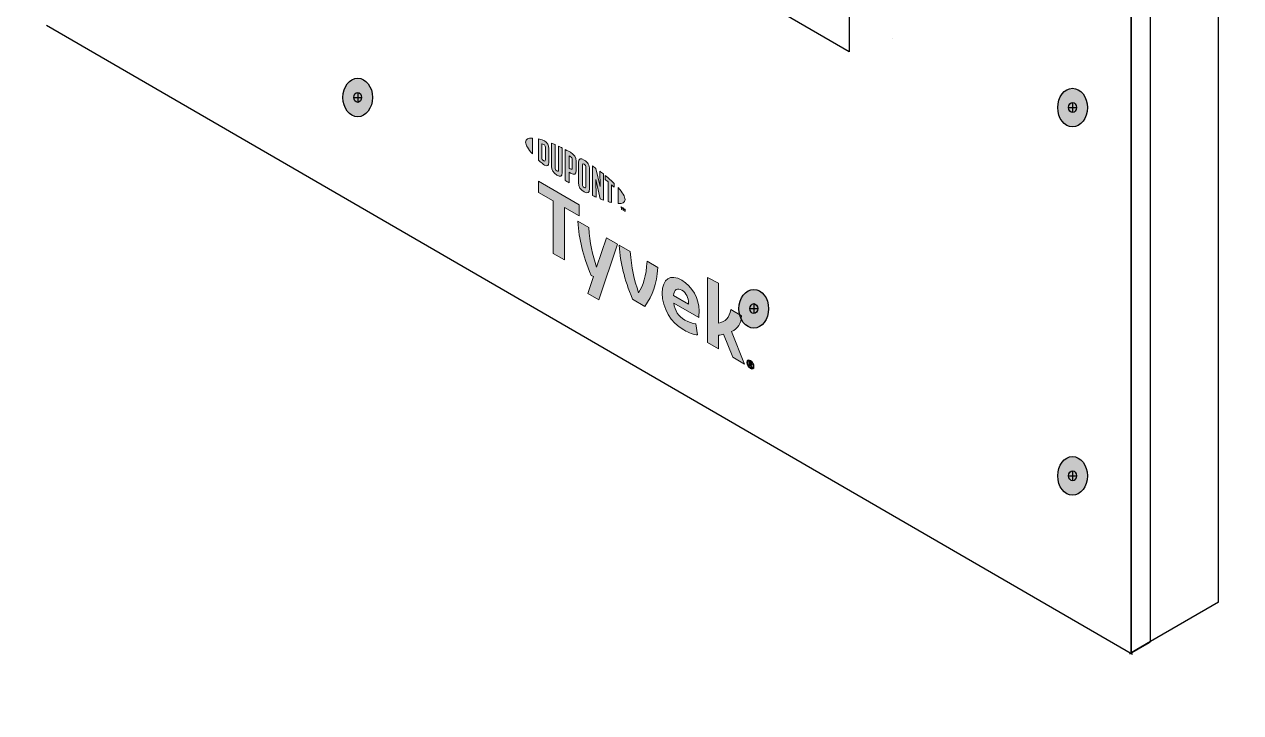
# Model space of a CAD drawing. Header units: inches. Extents: x -20.7 to 76.3, y -55.2 to 19.1.
# Drawn here: x 53.668 to 57.85, y -41.094 to -38.729 of the extents above; entities that cross this region are included whole.
import ezdxf

# ---------------------------------------------------------------- set-up
doc = ezdxf.new("R2010")
doc.units = ezdxf.units.IN
doc.header["$MEASUREMENT"] = 0
for name, color, linetype, lineweight in [('G-ANNO-TTLB', 7, 'Continuous', 0), ('LOGOS', 7, 'Continuous', 0), ('TYVEK', 7, 'Continuous', 0), ('wall scratch', 7, 'Continuous', 0)]:
    doc.layers.add(name, color=color, linetype=linetype, lineweight=lineweight)

# ---------------------------------------------------------------- blocks, each defined once
blk = doc.blocks.new('Block_252')
at = {"layer": 'TYVEK', "color": 2, "lineweight": 25, "true_color": 0xffff00}
for points in [[(55.0592, -35.3996)], [(55.0592, -39.5858)]]:
    blk.add_lwpolyline(points, dxfattribs=at)
blk = doc.blocks.new('Block_253')
at = {"layer": 'TYVEK', "color": 1, "lineweight": 25, "true_color": 0xff0000}
for points in [[(55.062, -35.0649)], [(55.062, -39.5818)]]:
    blk.add_lwpolyline(points, dxfattribs=at)
blk = doc.blocks.new('Block_286')
at = {"layer": 'TYVEK', "color": 4, "lineweight": 25, "true_color": 0x00ffff}
blk.add_line((56.6526, -38.7773), (56.6526, -38.7773), dxfattribs=at)
for points in [[(55.0675, -37.127)], [(56.2152, -38.5301), (55.0675, -37.8815), (55.0675, -37.8815)], [(56.2122, -38.1895)]]:
    blk.add_lwpolyline(points, dxfattribs=at)
blk = doc.blocks.new('Block_647')
at = {"layer": 'LOGOS', "true_color": 0x848484, "transparency": 33554687}
h = blk.add_hatch(color=252, dxfattribs=at)
h.dxf.hatch_style = 2
edge = h.paths.add_edge_path()
edge.add_spline(control_points=[(55.3914, -39.1334), (55.3914, -39.1435), (55.3999, -39.1578), (55.4147, -39.1744), (55.4147, -39.1744), (55.4147, -39.1196), (55.4147, -39.1196), (55.3999, -39.1191), (55.3914, -39.1235), (55.3914, -39.1334)], knot_values=[0, 0, 0, 0, 1, 1, 1, 2, 2, 2, 3, 3, 3, 3], degree=3, periodic=0)
h = blk.add_hatch(color=252, dxfattribs=at)
h.dxf.hatch_style = 2
edge = h.paths.add_edge_path()
edge.add_spline(control_points=[(55.4592, -39.195), (55.4592, -39.1992), (55.457, -39.1993), (55.4544, -39.1978), (55.4523, -39.1966), (55.4492, -39.1939), (55.4466, -39.1916), (55.4466, -39.1916), (55.4466, -39.1393), (55.4466, -39.1393), (55.4492, -39.14), (55.4523, -39.1409), (55.4544, -39.1421), (55.457, -39.1436), (55.4592, -39.1463), (55.4592, -39.1505), (55.4592, -39.1505), (55.4592, -39.195), (55.4592, -39.195)], knot_values=[0, 0, 0, 0, 1, 1, 1, 2, 2, 2, 3, 3, 3, 4, 4, 4, 5, 5, 5, 6, 6, 6, 6], degree=3, periodic=0)
edge = h.paths.add_edge_path()
edge.add_spline(control_points=[(55.4561, -39.1294), (55.452, -39.127), (55.446, -39.125), (55.4352, -39.1226), (55.4352, -39.1226), (55.4352, -39.1952), (55.4352, -39.1952), (55.4447, -39.2039), (55.452, -39.2101), (55.4561, -39.2125), (55.4656, -39.218), (55.471, -39.2144), (55.471, -39.2036), (55.471, -39.2036), (55.471, -39.1555), (55.471, -39.1555), (55.471, -39.1447), (55.4656, -39.1349), (55.4561, -39.1294)], knot_values=[0, 0, 0, 0, 1, 1, 1, 2, 2, 2, 3, 3, 3, 4, 4, 4, 5, 5, 5, 6, 6, 6, 6], degree=3, periodic=0)
h = blk.add_hatch(color=252, dxfattribs=at)
h.dxf.hatch_style = 2
edge = h.paths.add_edge_path()
edge.add_spline(control_points=[(55.5042, -39.2295), (55.5042, -39.2337), (55.503, -39.2356), (55.4984, -39.2323), (55.4939, -39.2291), (55.4927, -39.2262), (55.4927, -39.2213), (55.4927, -39.2213), (55.4927, -39.1423), (55.4927, -39.1423), (55.4897, -39.1409), (55.4831, -39.1382), (55.4802, -39.137), (55.4802, -39.137), (55.4802, -39.2169), (55.4802, -39.2169), (55.4802, -39.2296), (55.4856, -39.2377), (55.4984, -39.2467), (55.5101, -39.255), (55.5173, -39.2524), (55.5173, -39.2382), (55.5173, -39.2382), (55.5173, -39.1539), (55.5173, -39.1539), (55.5148, -39.1526), (55.5068, -39.1488), (55.5042, -39.1476), (55.5042, -39.1476), (55.5042, -39.2295), (55.5042, -39.2295)], knot_values=[0, 0, 0, 0, 1, 1, 1, 2, 2, 2, 3, 3, 3, 4, 4, 4, 5, 5, 5, 6, 6, 6, 7, 7, 7, 8, 8, 8, 9, 9, 9, 10, 10, 10, 10], degree=3, periodic=0)
h = blk.add_hatch(color=252, dxfattribs=at)
h.dxf.hatch_style = 2
edge = h.paths.add_edge_path()
edge.add_spline(control_points=[(55.5517, -39.2222), (55.5517, -39.2268), (55.5503, -39.2283), (55.545, -39.2252), (55.545, -39.2252), (55.5405, -39.2226), (55.5405, -39.2226), (55.5405, -39.2226), (55.5405, -39.1807), (55.5405, -39.1807), (55.5425, -39.1817), (55.5436, -39.1823), (55.5448, -39.183), (55.5505, -39.1863), (55.5517, -39.1895), (55.5517, -39.1942), (55.5517, -39.1942), (55.5517, -39.2222), (55.5517, -39.2222)], knot_values=[0, 0, 0, 0, 1, 1, 1, 2, 2, 2, 3, 3, 3, 4, 4, 4, 5, 5, 5, 6, 6, 6, 6], degree=3, periodic=0)
edge = h.paths.add_edge_path()
edge.add_spline(control_points=[(55.5456, -39.1686), (55.5433, -39.1673), (55.535, -39.1629), (55.5274, -39.159), (55.5274, -39.159), (55.5274, -39.2653), (55.5274, -39.2653), (55.53, -39.2669), (55.5368, -39.2713), (55.5405, -39.2735), (55.5405, -39.2735), (55.5405, -39.2374), (55.5405, -39.2374), (55.5405, -39.2374), (55.5456, -39.2403), (55.5456, -39.2403), (55.5592, -39.2482), (55.5649, -39.2444), (55.5649, -39.2309), (55.5649, -39.2309), (55.5649, -39.1996), (55.5649, -39.1996), (55.5649, -39.1864), (55.5585, -39.1761), (55.5456, -39.1686)], knot_values=[0, 0, 0, 0, 1, 1, 1, 2, 2, 2, 3, 3, 3, 4, 4, 4, 5, 5, 5, 6, 6, 6, 7, 7, 7, 8, 8, 8, 8], degree=3, periodic=0)
h = blk.add_hatch(color=252, dxfattribs=at)
h.dxf.hatch_style = 2
edge = h.paths.add_edge_path()
edge.add_spline(control_points=[(55.5983, -39.2862), (55.5983, -39.2904), (55.597, -39.2919), (55.5924, -39.2893), (55.5877, -39.2868), (55.5864, -39.2837), (55.5864, -39.2793), (55.5864, -39.2793), (55.5864, -39.2131), (55.5864, -39.2131), (55.5864, -39.2087), (55.5877, -39.207), (55.5924, -39.2099), (55.597, -39.2128), (55.5983, -39.2157), (55.5983, -39.2199), (55.5983, -39.2199), (55.5983, -39.2862), (55.5983, -39.2862)], knot_values=[0, 0, 0, 0, 1, 1, 1, 2, 2, 2, 3, 3, 3, 4, 4, 4, 5, 5, 5, 6, 6, 6, 6], degree=3, periodic=0)
edge = h.paths.add_edge_path()
edge.add_spline(control_points=[(55.5924, -39.1951), (55.5804, -39.1874), (55.5732, -39.1894), (55.5732, -39.2034), (55.5732, -39.2034), (55.5732, -39.2729), (55.5732, -39.2729), (55.5732, -39.2877), (55.5797, -39.2976), (55.5924, -39.3043), (55.6049, -39.3109), (55.6114, -39.3092), (55.6114, -39.2935), (55.6114, -39.2935), (55.6114, -39.2271), (55.6114, -39.2271), (55.6114, -39.2121), (55.6055, -39.2034), (55.5924, -39.1951)], knot_values=[0, 0, 0, 0, 1, 1, 1, 2, 2, 2, 3, 3, 3, 4, 4, 4, 5, 5, 5, 6, 6, 6, 6], degree=3, periodic=0)
h = blk.add_hatch(color=252, dxfattribs=at)
h.dxf.hatch_style = 2
edge = h.paths.add_edge_path()
edge.add_spline(control_points=[(55.6476, -39.2861), (55.6476, -39.2861), (55.6331, -39.2237), (55.6331, -39.2237), (55.6292, -39.2209), (55.6245, -39.2175), (55.6208, -39.215), (55.6208, -39.215), (55.6208, -39.317), (55.6208, -39.317), (55.6234, -39.3183), (55.6299, -39.3212), (55.6333, -39.3226), (55.6333, -39.3226), (55.6323, -39.2619), (55.6323, -39.2619), (55.6323, -39.2619), (55.6476, -39.3285), (55.6476, -39.3285), (55.6508, -39.3298), (55.6556, -39.3316), (55.6587, -39.3327), (55.6587, -39.3327), (55.6587, -39.2431), (55.6587, -39.2431), (55.6555, -39.2405), (55.6495, -39.2359), (55.6467, -39.2338), (55.6467, -39.2338), (55.6476, -39.2861), (55.6476, -39.2861)], knot_values=[0, 0, 0, 0, 1, 1, 1, 2, 2, 2, 3, 3, 3, 4, 4, 4, 5, 5, 5, 6, 6, 6, 7, 7, 7, 8, 8, 8, 9, 9, 9, 10, 10, 10, 10], degree=3, periodic=0)
h = blk.add_hatch(color=252, dxfattribs=at)
h.dxf.hatch_style = 2
edge = h.paths.add_edge_path()
edge.add_spline(control_points=[(55.6652, -39.2625), (55.6684, -39.265), (55.6716, -39.2676), (55.6747, -39.2702), (55.6747, -39.2702), (55.6747, -39.338), (55.6747, -39.338), (55.6775, -39.3389), (55.6828, -39.3403), (55.6863, -39.3412), (55.6863, -39.3412), (55.6863, -39.2801), (55.6863, -39.2801), (55.6897, -39.2831), (55.6929, -39.2859), (55.6958, -39.2886), (55.6958, -39.2886), (55.6958, -39.2755), (55.6958, -39.2755), (55.6866, -39.2665), (55.6767, -39.2578), (55.6652, -39.2483), (55.6652, -39.2483), (55.6652, -39.2625), (55.6652, -39.2625)], knot_values=[0, 0, 0, 0, 1, 1, 1, 2, 2, 2, 3, 3, 3, 4, 4, 4, 5, 5, 5, 6, 6, 6, 7, 7, 7, 8, 8, 8, 8], degree=3, periodic=0)
h = blk.add_hatch(color=252, dxfattribs=at)
h.dxf.hatch_style = 2
edge = h.paths.add_edge_path()
edge.add_spline(control_points=[(55.7331, -39.3307), (55.7331, -39.3408), (55.7246, -39.3453), (55.7098, -39.3448), (55.7098, -39.3448), (55.7098, -39.29), (55.7098, -39.29), (55.7246, -39.3066), (55.7331, -39.3208), (55.7331, -39.3307)], knot_values=[0, 0, 0, 0, 1, 1, 1, 2, 2, 2, 3, 3, 3, 3], degree=3, periodic=0)
h = blk.add_hatch(color=252, dxfattribs=at)
h.dxf.hatch_style = 2
edge = h.paths.add_edge_path()
edge.add_spline(control_points=[(55.7262, -39.3597), (55.7262, -39.3597), (55.7276, -39.3605), (55.7276, -39.3605), (55.7276, -39.3605), (55.7297, -39.3655), (55.7297, -39.3655), (55.7297, -39.3655), (55.7318, -39.3629), (55.7318, -39.3629), (55.7318, -39.3629), (55.7331, -39.3637), (55.7331, -39.3637), (55.7331, -39.3637), (55.7331, -39.3716), (55.7331, -39.3716), (55.7331, -39.3716), (55.7319, -39.3709), (55.7319, -39.3709), (55.7319, -39.3709), (55.7319, -39.3652), (55.7319, -39.3652), (55.7319, -39.3652), (55.7297, -39.3678), (55.7297, -39.3678), (55.7297, -39.3678), (55.7296, -39.3677), (55.7296, -39.3677), (55.7296, -39.3677), (55.7275, -39.3627), (55.7275, -39.3627), (55.7275, -39.3627), (55.7275, -39.3683), (55.7275, -39.3683), (55.7275, -39.3683), (55.7262, -39.3676), (55.7262, -39.3676), (55.7262, -39.3676), (55.7262, -39.3597), (55.7262, -39.3597)], knot_values=[0, 0, 0, 0, 1, 1, 1, 2, 2, 2, 3, 3, 3, 4, 4, 4, 5, 5, 5, 6, 6, 6, 7, 7, 7, 8, 8, 8, 9, 9, 9, 10, 10, 10, 11, 11, 11, 12, 12, 12, 13, 13, 13, 13], degree=3, periodic=0)
edge = h.paths.add_edge_path()
edge.add_spline(control_points=[(55.7213, -39.3582), (55.7213, -39.3582), (55.7192, -39.357), (55.7192, -39.357), (55.7192, -39.357), (55.7192, -39.3556), (55.7192, -39.3556), (55.7192, -39.3556), (55.7247, -39.3589), (55.7247, -39.3589), (55.7247, -39.3589), (55.7247, -39.3602), (55.7247, -39.3602), (55.7247, -39.3602), (55.7226, -39.359), (55.7226, -39.359), (55.7226, -39.359), (55.7226, -39.3655), (55.7226, -39.3655), (55.7226, -39.3655), (55.7213, -39.3648), (55.7213, -39.3648), (55.7213, -39.3648), (55.7213, -39.3582), (55.7213, -39.3582)], knot_values=[0, 0, 0, 0, 1, 1, 1, 2, 2, 2, 3, 3, 3, 4, 4, 4, 5, 5, 5, 6, 6, 6, 7, 7, 7, 8, 8, 8, 8], degree=3, periodic=0)
at = {"layer": 'LOGOS'}
for points, knots in [([(55.3914, -39.1334), (55.3914, -39.1435), (55.3999, -39.1578), (55.4147, -39.1744), (55.4147, -39.1744), (55.4147, -39.1196), (55.4147, -39.1196), (55.3999, -39.1191), (55.3914, -39.1235), (55.3914, -39.1334)], [0, 0, 0, 0, 1, 1, 1, 2, 2, 2, 3, 3, 3, 3]), ([(55.4561, -39.1294), (55.452, -39.127), (55.446, -39.125), (55.4352, -39.1226), (55.4352, -39.1226), (55.4352, -39.1952), (55.4352, -39.1952), (55.4447, -39.2039), (55.452, -39.2101), (55.4561, -39.2125), (55.4656, -39.218), (55.471, -39.2144), (55.471, -39.2036), (55.471, -39.2036), (55.471, -39.1555), (55.471, -39.1555), (55.471, -39.1447), (55.4656, -39.1349), (55.4561, -39.1294)], [0, 0, 0, 0, 1, 1, 1, 2, 2, 2, 3, 3, 3, 4, 4, 4, 5, 5, 5, 6, 6, 6, 6]), ([(55.5042, -39.2295), (55.5042, -39.2337), (55.503, -39.2356), (55.4984, -39.2323), (55.4939, -39.2291), (55.4927, -39.2262), (55.4927, -39.2213), (55.4927, -39.2213), (55.4927, -39.1423), (55.4927, -39.1423), (55.4897, -39.1409), (55.4831, -39.1382), (55.4802, -39.137), (55.4802, -39.137), (55.4802, -39.2169), (55.4802, -39.2169), (55.4802, -39.2296), (55.4856, -39.2377), (55.4984, -39.2467), (55.5101, -39.255), (55.5173, -39.2524), (55.5173, -39.2382), (55.5173, -39.2382), (55.5173, -39.1539), (55.5173, -39.1539), (55.5148, -39.1526), (55.5068, -39.1488), (55.5042, -39.1476), (55.5042, -39.1476), (55.5042, -39.2295), (55.5042, -39.2295)], [0, 0, 0, 0, 1, 1, 1, 2, 2, 2, 3, 3, 3, 4, 4, 4, 5, 5, 5, 6, 6, 6, 7, 7, 7, 8, 8, 8, 9, 9, 9, 10, 10, 10, 10]), ([(55.4592, -39.195), (55.4592, -39.1992), (55.457, -39.1993), (55.4544, -39.1978), (55.4523, -39.1966), (55.4492, -39.1939), (55.4466, -39.1916), (55.4466, -39.1916), (55.4466, -39.1393), (55.4466, -39.1393), (55.4492, -39.14), (55.4523, -39.1409), (55.4544, -39.1421), (55.457, -39.1436), (55.4592, -39.1463), (55.4592, -39.1505), (55.4592, -39.1505), (55.4592, -39.195), (55.4592, -39.195)], [0, 0, 0, 0, 1, 1, 1, 2, 2, 2, 3, 3, 3, 4, 4, 4, 5, 5, 5, 6, 6, 6, 6]), ([(55.5456, -39.1686), (55.5433, -39.1673), (55.535, -39.1629), (55.5274, -39.159), (55.5274, -39.159), (55.5274, -39.2653), (55.5274, -39.2653), (55.53, -39.2669), (55.5368, -39.2713), (55.5405, -39.2735), (55.5405, -39.2735), (55.5405, -39.2374), (55.5405, -39.2374), (55.5405, -39.2374), (55.5456, -39.2403), (55.5456, -39.2403), (55.5592, -39.2482), (55.5649, -39.2444), (55.5649, -39.2309), (55.5649, -39.2309), (55.5649, -39.1996), (55.5649, -39.1996), (55.5649, -39.1864), (55.5585, -39.1761), (55.5456, -39.1686)], [0, 0, 0, 0, 1, 1, 1, 2, 2, 2, 3, 3, 3, 4, 4, 4, 5, 5, 5, 6, 6, 6, 7, 7, 7, 8, 8, 8, 8]), ([(55.5517, -39.2222), (55.5517, -39.2268), (55.5503, -39.2283), (55.545, -39.2252), (55.545, -39.2252), (55.5405, -39.2226), (55.5405, -39.2226), (55.5405, -39.2226), (55.5405, -39.1807), (55.5405, -39.1807), (55.5425, -39.1817), (55.5436, -39.1823), (55.5448, -39.183), (55.5505, -39.1863), (55.5517, -39.1895), (55.5517, -39.1942), (55.5517, -39.1942), (55.5517, -39.2222), (55.5517, -39.2222)], [0, 0, 0, 0, 1, 1, 1, 2, 2, 2, 3, 3, 3, 4, 4, 4, 5, 5, 5, 6, 6, 6, 6]), ([(55.5924, -39.1951), (55.5804, -39.1874), (55.5732, -39.1894), (55.5732, -39.2034), (55.5732, -39.2034), (55.5732, -39.2729), (55.5732, -39.2729), (55.5732, -39.2877), (55.5797, -39.2976), (55.5924, -39.3043), (55.6049, -39.3109), (55.6114, -39.3092), (55.6114, -39.2935), (55.6114, -39.2935), (55.6114, -39.2271), (55.6114, -39.2271), (55.6114, -39.2121), (55.6055, -39.2034), (55.5924, -39.1951)], [0, 0, 0, 0, 1, 1, 1, 2, 2, 2, 3, 3, 3, 4, 4, 4, 5, 5, 5, 6, 6, 6, 6]), ([(55.5983, -39.2862), (55.5983, -39.2904), (55.597, -39.2919), (55.5924, -39.2893), (55.5877, -39.2868), (55.5864, -39.2837), (55.5864, -39.2793), (55.5864, -39.2793), (55.5864, -39.2131), (55.5864, -39.2131), (55.5864, -39.2087), (55.5877, -39.207), (55.5924, -39.2099), (55.597, -39.2128), (55.5983, -39.2157), (55.5983, -39.2199), (55.5983, -39.2199), (55.5983, -39.2862), (55.5983, -39.2862)], [0, 0, 0, 0, 1, 1, 1, 2, 2, 2, 3, 3, 3, 4, 4, 4, 5, 5, 5, 6, 6, 6, 6]), ([(55.6476, -39.2861), (55.6476, -39.2861), (55.6331, -39.2237), (55.6331, -39.2237), (55.6292, -39.2209), (55.6245, -39.2175), (55.6208, -39.215), (55.6208, -39.215), (55.6208, -39.317), (55.6208, -39.317), (55.6234, -39.3183), (55.6299, -39.3212), (55.6333, -39.3226), (55.6333, -39.3226), (55.6323, -39.2619), (55.6323, -39.2619), (55.6323, -39.2619), (55.6476, -39.3285), (55.6476, -39.3285), (55.6508, -39.3298), (55.6556, -39.3316), (55.6587, -39.3327), (55.6587, -39.3327), (55.6587, -39.2431), (55.6587, -39.2431), (55.6555, -39.2405), (55.6495, -39.2359), (55.6467, -39.2338), (55.6467, -39.2338), (55.6476, -39.2861), (55.6476, -39.2861)], [0, 0, 0, 0, 1, 1, 1, 2, 2, 2, 3, 3, 3, 4, 4, 4, 5, 5, 5, 6, 6, 6, 7, 7, 7, 8, 8, 8, 9, 9, 9, 10, 10, 10, 10]), ([(55.6652, -39.2625), (55.6684, -39.265), (55.6716, -39.2676), (55.6747, -39.2702), (55.6747, -39.2702), (55.6747, -39.338), (55.6747, -39.338), (55.6775, -39.3389), (55.6828, -39.3403), (55.6863, -39.3412), (55.6863, -39.3412), (55.6863, -39.2801), (55.6863, -39.2801), (55.6897, -39.2831), (55.6929, -39.2859), (55.6958, -39.2886), (55.6958, -39.2886), (55.6958, -39.2755), (55.6958, -39.2755), (55.6866, -39.2665), (55.6767, -39.2578), (55.6652, -39.2483), (55.6652, -39.2483), (55.6652, -39.2625), (55.6652, -39.2625)], [0, 0, 0, 0, 1, 1, 1, 2, 2, 2, 3, 3, 3, 4, 4, 4, 5, 5, 5, 6, 6, 6, 7, 7, 7, 8, 8, 8, 8]), ([(55.7331, -39.3307), (55.7331, -39.3408), (55.7246, -39.3453), (55.7098, -39.3448), (55.7098, -39.3448), (55.7098, -39.29), (55.7098, -39.29), (55.7246, -39.3066), (55.7331, -39.3208), (55.7331, -39.3307)], [0, 0, 0, 0, 1, 1, 1, 2, 2, 2, 3, 3, 3, 3]), ([(55.7213, -39.3582), (55.7213, -39.3582), (55.7192, -39.357), (55.7192, -39.357), (55.7192, -39.357), (55.7192, -39.3556), (55.7192, -39.3556), (55.7192, -39.3556), (55.7247, -39.3589), (55.7247, -39.3589), (55.7247, -39.3589), (55.7247, -39.3602), (55.7247, -39.3602), (55.7247, -39.3602), (55.7226, -39.359), (55.7226, -39.359), (55.7226, -39.359), (55.7226, -39.3655), (55.7226, -39.3655), (55.7226, -39.3655), (55.7213, -39.3648), (55.7213, -39.3648), (55.7213, -39.3648), (55.7213, -39.3582), (55.7213, -39.3582)], [0, 0, 0, 0, 1, 1, 1, 2, 2, 2, 3, 3, 3, 4, 4, 4, 5, 5, 5, 6, 6, 6, 7, 7, 7, 8, 8, 8, 8]), ([(55.7262, -39.3597), (55.7262, -39.3597), (55.7276, -39.3605), (55.7276, -39.3605), (55.7276, -39.3605), (55.7297, -39.3655), (55.7297, -39.3655), (55.7297, -39.3655), (55.7318, -39.3629), (55.7318, -39.3629), (55.7318, -39.3629), (55.7331, -39.3637), (55.7331, -39.3637), (55.7331, -39.3637), (55.7331, -39.3716), (55.7331, -39.3716), (55.7331, -39.3716), (55.7319, -39.3709), (55.7319, -39.3709), (55.7319, -39.3709), (55.7319, -39.3652), (55.7319, -39.3652), (55.7319, -39.3652), (55.7297, -39.3678), (55.7297, -39.3678), (55.7297, -39.3678), (55.7296, -39.3677), (55.7296, -39.3677), (55.7296, -39.3677), (55.7275, -39.3627), (55.7275, -39.3627), (55.7275, -39.3627), (55.7275, -39.3683), (55.7275, -39.3683), (55.7275, -39.3683), (55.7262, -39.3676), (55.7262, -39.3676), (55.7262, -39.3676), (55.7262, -39.3597), (55.7262, -39.3597)], [0, 0, 0, 0, 1, 1, 1, 2, 2, 2, 3, 3, 3, 4, 4, 4, 5, 5, 5, 6, 6, 6, 7, 7, 7, 8, 8, 8, 9, 9, 9, 10, 10, 10, 11, 11, 11, 12, 12, 12, 13, 13, 13, 13])]:
    blk.add_open_spline(points, degree=3, knots=knots, dxfattribs=at)
blk = doc.blocks.new('Block_651')
at = {"layer": 'LOGOS', "true_color": 0x848484, "transparency": 33554687}
h = blk.add_hatch(color=252, dxfattribs=at)
h.dxf.hatch_style = 2
h.paths.add_polyline_path([(55.5755, -39.3492), (55.4352, -39.2682), (55.4352, -39.3063), (55.4859, -39.3355), (55.4859, -39.516), (55.5248, -39.5385), (55.5248, -39.358), (55.5755, -39.3873)])
h = blk.add_hatch(color=252, dxfattribs=at)
h.dxf.hatch_style = 2
edge = h.paths.add_edge_path()
edge.add_spline(control_points=[(55.8087, -39.5428), (55.8062, -39.5948), (55.7959, -39.6251), (55.7798, -39.6511), (55.7643, -39.6068), (55.7542, -39.5648), (55.7512, -39.5097), (55.7512, -39.5097), (55.7133, -39.4878), (55.7133, -39.4878), (55.7174, -39.5529), (55.7297, -39.6003), (55.7591, -39.6738), (55.7591, -39.6738), (55.8008, -39.6979), (55.8008, -39.6979), (55.8291, -39.6577), (55.8408, -39.6242), (55.8463, -39.5646), (55.8463, -39.5646), (55.8087, -39.5428), (55.8087, -39.5428)], knot_values=[0, 0, 0, 0, 1, 1, 1, 2, 2, 2, 3, 3, 3, 4, 4, 4, 5, 5, 5, 6, 6, 6, 7, 7, 7, 7], degree=3, periodic=0)
h = blk.add_hatch(color=252, dxfattribs=at)
h.dxf.hatch_style = 2
edge = h.paths.add_edge_path()
edge.add_spline(control_points=[(55.8999, -39.6602), (55.8999, -39.6602), (55.9517, -39.6901), (55.9517, -39.6901), (55.9517, -39.6901), (55.9517, -39.6863), (55.9517, -39.6863), (55.9517, -39.6688), (55.9435, -39.6513), (55.9285, -39.6426), (55.9127, -39.6335), (55.9024, -39.6403), (55.8999, -39.6602)], knot_values=[0, 0, 0, 0, 1, 1, 1, 2, 2, 2, 3, 3, 3, 4, 4, 4, 4], degree=3, periodic=0)
edge = h.paths.add_edge_path()
edge.add_spline(control_points=[(55.9825, -39.7959), (55.9705, -39.7952), (55.9528, -39.7894), (55.9348, -39.779), (55.8909, -39.7537), (55.861, -39.7045), (55.861, -39.6527), (55.861, -39.603), (55.8885, -39.5852), (55.9285, -39.6083), (55.9642, -39.6289), (55.9877, -39.6715), (55.9877, -39.7133), (55.9877, -39.7227), (55.9871, -39.7305), (55.9866, -39.7364), (55.9866, -39.7364), (55.9005, -39.6867), (55.9005, -39.6867), (55.904, -39.7137), (55.9168, -39.7324), (55.9386, -39.745), (55.952, -39.7527), (55.9648, -39.7566), (55.9765, -39.7578), (55.9765, -39.7578), (55.9825, -39.7959), (55.9825, -39.7959)], knot_values=[0, 0, 0, 0, 1, 1, 1, 2, 2, 2, 3, 3, 3, 4, 4, 4, 5, 5, 5, 6, 6, 6, 7, 7, 7, 8, 8, 8, 9, 9, 9, 9], degree=3, periodic=0)
h = blk.add_hatch(color=252, dxfattribs=at)
h.dxf.hatch_style = 2
edge = h.paths.add_edge_path()
edge.add_spline(control_points=[(56.0991, -39.7848), (56.0991, -39.7848), (56.1443, -39.8962), (56.1443, -39.8962), (56.1443, -39.8962), (56.1034, -39.8726), (56.1034, -39.8726), (56.1034, -39.8726), (56.0721, -39.7936), (56.0721, -39.7936), (56.0664, -39.795), (56.0604, -39.7962), (56.0539, -39.7971), (56.0539, -39.7971), (56.0539, -39.844), (56.0539, -39.844), (56.0539, -39.844), (56.0163, -39.8223), (56.0163, -39.8223), (56.0163, -39.8223), (56.0163, -39.5984), (56.0163, -39.5984), (56.0163, -39.5984), (56.0539, -39.6179), (56.0539, -39.6179), (56.0539, -39.6179), (56.0539, -39.7556), (56.0539, -39.7556), (56.0795, -39.7513), (56.092, -39.7367), (56.0963, -39.7089), (56.0963, -39.7089), (56.1337, -39.7305), (56.1337, -39.7305), (56.1329, -39.7569), (56.1209, -39.774), (56.0991, -39.7848)], knot_values=[0, 0, 0, 0, 1, 1, 1, 2, 2, 2, 3, 3, 3, 4, 4, 4, 5, 5, 5, 6, 6, 6, 7, 7, 7, 8, 8, 8, 9, 9, 9, 10, 10, 10, 11, 11, 11, 12, 12, 12, 12], degree=3, periodic=0)
at = {"layer": 'LOGOS'}
blk.add_lwpolyline([(55.5755, -39.3492), (55.4352, -39.2682), (55.4352, -39.3063), (55.4859, -39.3355), (55.4859, -39.516), (55.5248, -39.5385), (55.5248, -39.358), (55.5755, -39.3873)], close=True, dxfattribs=at)
for points, knots in [([(55.8087, -39.5428), (55.8062, -39.5948), (55.7959, -39.6251), (55.7798, -39.6511), (55.7643, -39.6068), (55.7542, -39.5648), (55.7512, -39.5097), (55.7512, -39.5097), (55.7133, -39.4878), (55.7133, -39.4878), (55.7174, -39.5529), (55.7297, -39.6003), (55.7591, -39.6738), (55.7591, -39.6738), (55.8008, -39.6979), (55.8008, -39.6979), (55.8291, -39.6577), (55.8408, -39.6242), (55.8463, -39.5646), (55.8463, -39.5646), (55.8087, -39.5428), (55.8087, -39.5428)], [0, 0, 0, 0, 1, 1, 1, 2, 2, 2, 3, 3, 3, 4, 4, 4, 5, 5, 5, 6, 6, 6, 7, 7, 7, 7]), ([(55.9825, -39.7959), (55.9705, -39.7952), (55.9528, -39.7894), (55.9348, -39.779), (55.8909, -39.7537), (55.861, -39.7045), (55.861, -39.6527), (55.861, -39.603), (55.8885, -39.5852), (55.9285, -39.6083), (55.9642, -39.6289), (55.9877, -39.6715), (55.9877, -39.7133), (55.9877, -39.7227), (55.9871, -39.7305), (55.9866, -39.7364), (55.9866, -39.7364), (55.9005, -39.6867), (55.9005, -39.6867), (55.904, -39.7137), (55.9168, -39.7324), (55.9386, -39.745), (55.952, -39.7527), (55.9648, -39.7566), (55.9765, -39.7578), (55.9765, -39.7578), (55.9825, -39.7959), (55.9825, -39.7959)], [0, 0, 0, 0, 1, 1, 1, 2, 2, 2, 3, 3, 3, 4, 4, 4, 5, 5, 5, 6, 6, 6, 7, 7, 7, 8, 8, 8, 9, 9, 9, 9]), ([(56.0991, -39.7848), (56.0991, -39.7848), (56.1443, -39.8962), (56.1443, -39.8962), (56.1443, -39.8962), (56.1034, -39.8726), (56.1034, -39.8726), (56.1034, -39.8726), (56.0721, -39.7936), (56.0721, -39.7936), (56.0664, -39.795), (56.0604, -39.7962), (56.0539, -39.7971), (56.0539, -39.7971), (56.0539, -39.844), (56.0539, -39.844), (56.0539, -39.844), (56.0163, -39.8223), (56.0163, -39.8223), (56.0163, -39.8223), (56.0163, -39.5984), (56.0163, -39.5984), (56.0163, -39.5984), (56.0539, -39.6179), (56.0539, -39.6179), (56.0539, -39.6179), (56.0539, -39.7556), (56.0539, -39.7556), (56.0795, -39.7513), (56.092, -39.7367), (56.0963, -39.7089), (56.0963, -39.7089), (56.1337, -39.7305), (56.1337, -39.7305), (56.1329, -39.7569), (56.1209, -39.774), (56.0991, -39.7848)], [0, 0, 0, 0, 1, 1, 1, 2, 2, 2, 3, 3, 3, 4, 4, 4, 5, 5, 5, 6, 6, 6, 7, 7, 7, 8, 8, 8, 9, 9, 9, 10, 10, 10, 11, 11, 11, 12, 12, 12, 12]), ([(55.8999, -39.6602), (55.8999, -39.6602), (55.9517, -39.6901), (55.9517, -39.6901), (55.9517, -39.6901), (55.9517, -39.6863), (55.9517, -39.6863), (55.9517, -39.6688), (55.9435, -39.6513), (55.9285, -39.6426), (55.9127, -39.6335), (55.9024, -39.6403), (55.8999, -39.6602)], [0, 0, 0, 0, 1, 1, 1, 2, 2, 2, 3, 3, 3, 4, 4, 4, 4])]:
    blk.add_open_spline(points, degree=3, knots=knots, dxfattribs=at)
blk = doc.blocks.new('Block_650')
at = {"layer": 'LOGOS', "true_color": 0x848484, "transparency": 33554687}
h = blk.add_hatch(color=252, dxfattribs=at)
h.dxf.hatch_style = 2
edge = h.paths.add_edge_path()
edge.add_spline(control_points=[(55.6691, -39.4622), (55.6691, -39.4622), (55.6353, -39.5629), (55.6353, -39.5629), (55.621, -39.5208), (55.6117, -39.4801), (55.6088, -39.4274), (55.6088, -39.4274), (55.5709, -39.4056), (55.5709, -39.4056), (55.575, -39.4707), (55.5873, -39.5181), (55.6167, -39.5916), (55.6167, -39.5916), (55.6243, -39.5959), (55.6243, -39.5959), (55.6243, -39.5959), (55.605, -39.6535), (55.605, -39.6535), (55.605, -39.6535), (55.6426, -39.6752), (55.6426, -39.6752), (55.6426, -39.6752), (55.7067, -39.4839), (55.7067, -39.4839), (55.7067, -39.4839), (55.6691, -39.4622), (55.6691, -39.4622)], knot_values=[0, 0, 0, 0, 1, 1, 1, 2, 2, 2, 3, 3, 3, 4, 4, 4, 5, 5, 5, 6, 6, 6, 7, 7, 7, 8, 8, 8, 9, 9, 9, 9], degree=3, periodic=0)
at = {"layer": 'LOGOS'}
blk.add_open_spline([(55.6691, -39.4622), (55.6691, -39.4622), (55.6353, -39.5629), (55.6353, -39.5629), (55.621, -39.5208), (55.6117, -39.4801), (55.6088, -39.4274), (55.6088, -39.4274), (55.5709, -39.4056), (55.5709, -39.4056), (55.575, -39.4707), (55.5873, -39.5181), (55.6167, -39.5916), (55.6167, -39.5916), (55.6243, -39.5959), (55.6243, -39.5959), (55.6243, -39.5959), (55.605, -39.6535), (55.605, -39.6535), (55.605, -39.6535), (55.6426, -39.6752), (55.6426, -39.6752), (55.6426, -39.6752), (55.7067, -39.4839), (55.7067, -39.4839), (55.7067, -39.4839), (55.6691, -39.4622), (55.6691, -39.4622)], degree=3, knots=[0, 0, 0, 0, 1, 1, 1, 2, 2, 2, 3, 3, 3, 4, 4, 4, 5, 5, 5, 6, 6, 6, 7, 7, 7, 8, 8, 8, 9, 9, 9, 9], dxfattribs=at)
blk.add_blockref('Block_651', (0, 0), dxfattribs=at)
blk = doc.blocks.new('Block_652')
at = {"layer": 'LOGOS', "true_color": 0x848484, "transparency": 33554687}
h = blk.add_hatch(color=252, dxfattribs=at)
h.dxf.hatch_style = 2
edge = h.paths.add_edge_path()
edge.add_spline(control_points=[(56.1623, -39.8919), (56.1623, -39.8919), (56.1623, -39.896), (56.1623, -39.896), (56.1623, -39.896), (56.1639, -39.8969), (56.1639, -39.8969), (56.1654, -39.8977), (56.1662, -39.8977), (56.1662, -39.8962), (56.1662, -39.8946), (56.1654, -39.8936), (56.1639, -39.8928), (56.1639, -39.8928), (56.1623, -39.8919), (56.1623, -39.8919)], knot_values=[0, 0, 0, 0, 1, 1, 1, 2, 2, 2, 3, 3, 3, 4, 4, 4, 5, 5, 5, 5], degree=3, periodic=0)
edge = h.paths.add_edge_path()
edge.add_spline(control_points=[(56.1597, -39.8877), (56.1597, -39.8877), (56.1639, -39.8902), (56.1639, -39.8902), (56.1672, -39.8921), (56.1688, -39.8948), (56.1688, -39.8977), (56.1688, -39.8996), (56.168, -39.9006), (56.1664, -39.9004), (56.1672, -39.9026), (56.1683, -39.905), (56.1696, -39.9076), (56.1696, -39.9076), (56.1665, -39.9058), (56.1665, -39.9058), (56.1653, -39.9034), (56.1644, -39.9014), (56.1637, -39.8993), (56.1637, -39.8993), (56.1623, -39.8985), (56.1623, -39.8985), (56.1623, -39.8985), (56.1623, -39.9034), (56.1623, -39.9034), (56.1623, -39.9034), (56.1597, -39.9019), (56.1597, -39.9019), (56.1597, -39.9019), (56.1597, -39.8877), (56.1597, -39.8877)], knot_values=[0, 0, 0, 0, 1, 1, 1, 2, 2, 2, 3, 3, 3, 4, 4, 4, 5, 5, 5, 6, 6, 6, 7, 7, 7, 8, 8, 8, 9, 9, 9, 10, 10, 10, 10], degree=3, periodic=0)
edge = h.paths.add_edge_path()
edge.add_spline(control_points=[(56.164, -39.8866), (56.1581, -39.8832), (56.1547, -39.8852), (56.1547, -39.8922), (56.1547, -39.8993), (56.1581, -39.9051), (56.164, -39.9085), (56.1699, -39.9119), (56.1733, -39.9101), (56.1733, -39.903), (56.1733, -39.8959), (56.1699, -39.89), (56.164, -39.8866)], knot_values=[0, 0, 0, 0, 1, 1, 1, 2, 2, 2, 3, 3, 3, 4, 4, 4, 4], degree=3, periodic=0)
edge = h.paths.add_edge_path()
edge.add_spline(control_points=[(56.164, -39.8838), (56.1713, -39.888), (56.1762, -39.8962), (56.1762, -39.9046), (56.1762, -39.913), (56.1713, -39.9155), (56.164, -39.9113), (56.1566, -39.907), (56.1519, -39.899), (56.1519, -39.8906), (56.1519, -39.8822), (56.1567, -39.8796), (56.164, -39.8838)], knot_values=[0, 0, 0, 0, 1, 1, 1, 2, 2, 2, 3, 3, 3, 4, 4, 4, 4], degree=3, periodic=0)
at = {"layer": 'LOGOS'}
for points, knots in [([(56.164, -39.8838), (56.1713, -39.888), (56.1762, -39.8962), (56.1762, -39.9046), (56.1762, -39.913), (56.1713, -39.9155), (56.164, -39.9113), (56.1566, -39.907), (56.1519, -39.899), (56.1519, -39.8906), (56.1519, -39.8822), (56.1567, -39.8796), (56.164, -39.8838)], [0, 0, 0, 0, 1, 1, 1, 2, 2, 2, 3, 3, 3, 4, 4, 4, 4]), ([(56.164, -39.8866), (56.1581, -39.8832), (56.1547, -39.8852), (56.1547, -39.8922), (56.1547, -39.8993), (56.1581, -39.9051), (56.164, -39.9085), (56.1699, -39.9119), (56.1733, -39.9101), (56.1733, -39.903), (56.1733, -39.8959), (56.1699, -39.89), (56.164, -39.8866)], [0, 0, 0, 0, 1, 1, 1, 2, 2, 2, 3, 3, 3, 4, 4, 4, 4]), ([(56.1597, -39.8877), (56.1597, -39.8877), (56.1639, -39.8902), (56.1639, -39.8902), (56.1672, -39.8921), (56.1688, -39.8948), (56.1688, -39.8977), (56.1688, -39.8996), (56.168, -39.9006), (56.1664, -39.9004), (56.1672, -39.9026), (56.1683, -39.905), (56.1696, -39.9076), (56.1696, -39.9076), (56.1665, -39.9058), (56.1665, -39.9058), (56.1653, -39.9034), (56.1644, -39.9014), (56.1637, -39.8993), (56.1637, -39.8993), (56.1623, -39.8985), (56.1623, -39.8985), (56.1623, -39.8985), (56.1623, -39.9034), (56.1623, -39.9034), (56.1623, -39.9034), (56.1597, -39.9019), (56.1597, -39.9019), (56.1597, -39.9019), (56.1597, -39.8877), (56.1597, -39.8877)], [0, 0, 0, 0, 1, 1, 1, 2, 2, 2, 3, 3, 3, 4, 4, 4, 5, 5, 5, 6, 6, 6, 7, 7, 7, 8, 8, 8, 9, 9, 9, 10, 10, 10, 10]), ([(56.1623, -39.8919), (56.1623, -39.8919), (56.1623, -39.896), (56.1623, -39.896), (56.1623, -39.896), (56.1639, -39.8969), (56.1639, -39.8969), (56.1654, -39.8977), (56.1662, -39.8977), (56.1662, -39.8962), (56.1662, -39.8946), (56.1654, -39.8936), (56.1639, -39.8928), (56.1639, -39.8928), (56.1623, -39.8919), (56.1623, -39.8919)], [0, 0, 0, 0, 1, 1, 1, 2, 2, 2, 3, 3, 3, 4, 4, 4, 5, 5, 5, 5])]:
    blk.add_open_spline(points, degree=3, knots=knots, dxfattribs=at)
blk = doc.blocks.new('Block_649')
at = {"layer": 'LOGOS'}
for name in ['Block_650', 'Block_652']:
    blk.add_blockref(name, (0, 0), dxfattribs=at)
blk = doc.blocks.new('Block_648')
at = {"layer": 'LOGOS'}
blk.add_blockref('Block_649', (0, 0), dxfattribs=at)
blk = doc.blocks.new('Block_646')
at = {"layer": 'LOGOS'}
for name in ['Block_647', 'Block_648']:
    blk.add_blockref(name, (0, 0), dxfattribs=at)

msp = doc.modelspace()

# ---------------------------------------------------------------- hatches: boundary and pattern name
at = {"layer": 'G-ANNO-TTLB', "true_color": 0xff00ff, "transparency": 33554687}
h = msp.add_hatch(color=6, dxfattribs=at)
edge = h.paths.add_edge_path()
edge.add_spline(control_points=[(71.8573, -54.9456), (71.8573, -54.9456), (31.1572, -54.9456), (31.1572, -54.9456), (31.1572, -54.9456), (31.1572, -20.8103), (31.1572, -20.8103), (31.1572, -20.8103), (71.8573, -20.8103), (71.8573, -20.8103), (71.8573, -20.8103), (71.8573, -54.9456), (71.8573, -54.9456)], knot_values=[0, 0, 0, 0, 1, 1, 1, 2, 2, 2, 3, 3, 3, 4, 4, 4, 4], degree=3, periodic=0)
edge = h.paths.add_edge_path()
edge.add_spline(control_points=[(31.2823, -20.9353), (31.2823, -20.9353), (31.2823, -54.8205), (31.2823, -54.8205), (31.2823, -54.8205), (71.7322, -54.8205), (71.7322, -54.8205), (71.7322, -54.8205), (71.7322, -20.9353), (71.7322, -20.9353), (71.7322, -20.9353), (31.2823, -20.9353), (31.2823, -20.9353)], knot_values=[0, 0, 0, 0, 1, 1, 1, 2, 2, 2, 3, 3, 3, 4, 4, 4, 4], degree=3, periodic=0)
edge.add_line((31.2823, -20.9353), (31.2823, -20.9353))
at = {"layer": 'TYVEK', "true_color": 0x003b71, "transparency": 33554687}
h = msp.add_hatch(color=156, dxfattribs=at)
h.dxf.hatch_style = 2
edge = h.paths.add_edge_path()
edge.add_ellipse((54.814, -38.9802), major_axis=(0, 0.0664), ratio=0.766948, start_angle=0, end_angle=360)
h = msp.add_hatch(color=156, dxfattribs=at)
h.dxf.hatch_style = 2
edge = h.paths.add_edge_path()
edge.add_ellipse((57.2715, -39.0151), major_axis=(0, 0.0664), ratio=0.766948, start_angle=0, end_angle=360)
h = msp.add_hatch(color=156, dxfattribs=at)
h.dxf.hatch_style = 2
edge = h.paths.add_edge_path()
edge.add_ellipse((56.1757, -39.7062), major_axis=(0, 0.0664), ratio=0.766948, start_angle=0, end_angle=360)
h = msp.add_hatch(color=156, dxfattribs=at)
h.dxf.hatch_style = 2
edge = h.paths.add_edge_path()
edge.add_ellipse((57.2715, -40.2805), major_axis=(0, 0.0664), ratio=0.766948, start_angle=0, end_angle=360)

# ---------------------------------------------------------------- linework, layer by layer
at = {"layer": 'G-ANNO-TTLB'}
for points in [[(71.8573, -54.9456), (71.8573, -54.9456), (31.1572, -54.9456), (31.1572, -54.9456), (31.1572, -54.9456), (31.1572, -20.8103), (31.1572, -20.8103), (31.1572, -20.8103), (71.8573, -20.8103), (71.8573, -20.8103), (71.8573, -20.8103), (71.8573, -54.9456), (71.8573, -54.9456)], [(31.2823, -20.9353), (31.2823, -20.9353), (31.2823, -54.8205), (31.2823, -54.8205), (31.2823, -54.8205), (71.7322, -54.8205), (71.7322, -54.8205), (71.7322, -54.8205), (71.7322, -20.9353), (71.7322, -20.9353), (71.7322, -20.9353), (31.2823, -20.9353), (31.2823, -20.9353)]]:
    msp.add_open_spline(points, degree=3, knots=[0, 0, 0, 0, 1, 1, 1, 2, 2, 2, 3, 3, 3, 4, 4, 4, 4], dxfattribs=at)
at = {"layer": 'TYVEK', "color": 33, "lineweight": 25, "true_color": 0xcc9966}
for q in [(57.7734, -34.819), (57.54, -40.8497)]:
    msp.add_line((57.7734, -40.7147), q, dxfattribs=at)
at = {"layer": 'TYVEK', "color": 2, "lineweight": 25, "true_color": 0xffff00}
for p, q in [((57.54, -40.8497), (57.54, -34.954)), ((57.4732, -40.8884), (57.54, -40.8497))]:
    msp.add_line(p, q, dxfattribs=at)
at = {"layer": 'TYVEK', "color": 18, "lineweight": 25, "true_color": 0x000000}
for p, q in [((57.4732, -34.9927), (57.4732, -40.8884)), ((53.7438, -38.7313), (57.4782, -40.8932))]:
    msp.add_line(p, q, dxfattribs=at)
at = {"layer": 'TYVEK', "color": 252, "lineweight": 25, "true_color": 0x848484}
for p, q in [((57.4732, -40.8884), (57.4732, -35.7953)), ((54.814, -38.9626), (54.814, -38.9969)), ((54.8005, -38.9798), (54.8275, -38.9798)), ((57.2715, -38.9976), (57.2715, -39.0318)), ((57.258, -39.0147), (57.2851, -39.0147)), ((56.1622, -39.7058), (56.1892, -39.7058)), ((56.1757, -39.6887), (56.1757, -39.723)), ((57.2715, -40.2629), (57.2715, -40.2972)), ((57.258, -40.2801), (57.2851, -40.2801))]:
    msp.add_line(p, q, dxfattribs=at)
at = {"layer": 'TYVEK', "color": 1, "lineweight": 25, "true_color": 0xff0000}
msp.add_lwpolyline([(56.5038, -36.1917), (56.5038, -38.8229), (56.2206, -38.66), (56.2199, -36.03), (56.3835, -36.1231), (56.4359, -36.1529), (56.4916, -36.1846)], close=True, dxfattribs=at)
at = {"layer": 'TYVEK', "color": 4, "lineweight": 25, "true_color": 0x00ffff}
msp.add_lwpolyline([(56.6404, -38.7718)], dxfattribs=at)
at = {"layer": 'TYVEK', "color": 18, "lineweight": 25, "true_color": 0x000000}
for centre in [(54.814, -38.9802), (57.2715, -39.0151), (56.1757, -39.7062), (57.2715, -40.2805)]:
    msp.add_ellipse(centre, major_axis=(0, 0.0664), ratio=0.766948, dxfattribs=at)
at = {"layer": 'TYVEK', "color": 252, "lineweight": 25, "true_color": 0x848484}
for centre in [(54.814, -38.9798), (57.2715, -39.0147), (56.1757, -39.7058), (57.2715, -40.2801)]:
    msp.add_ellipse(centre, major_axis=(0, 0.0171), ratio=0.788846, dxfattribs=at)
at = {"layer": 'wall scratch', "color": 33, "lineweight": 25, "true_color": 0xcc9966}
msp.add_line((57.7734, -40.7145), (57.54, -40.8496), dxfattribs=at)
at = {"layer": 'wall scratch', "color": 2, "lineweight": 25, "true_color": 0xffff00}
for p, q in [((57.54, -40.8496), (57.4732, -40.8882)), ((57.5344, -40.8545), (57.4676, -40.8932))]:
    msp.add_line(p, q, dxfattribs=at)

# ---------------------------------------------------------------- block references
at = {"layer": 'LOGOS'}
msp.add_blockref('Block_646', (0, 0), dxfattribs=at)
at = {"layer": 'TYVEK'}
for name in ['Block_253', 'Block_252', 'Block_286']:
    msp.add_blockref(name, (0, 0), dxfattribs=at)

doc.saveas('drawing.dxf')
